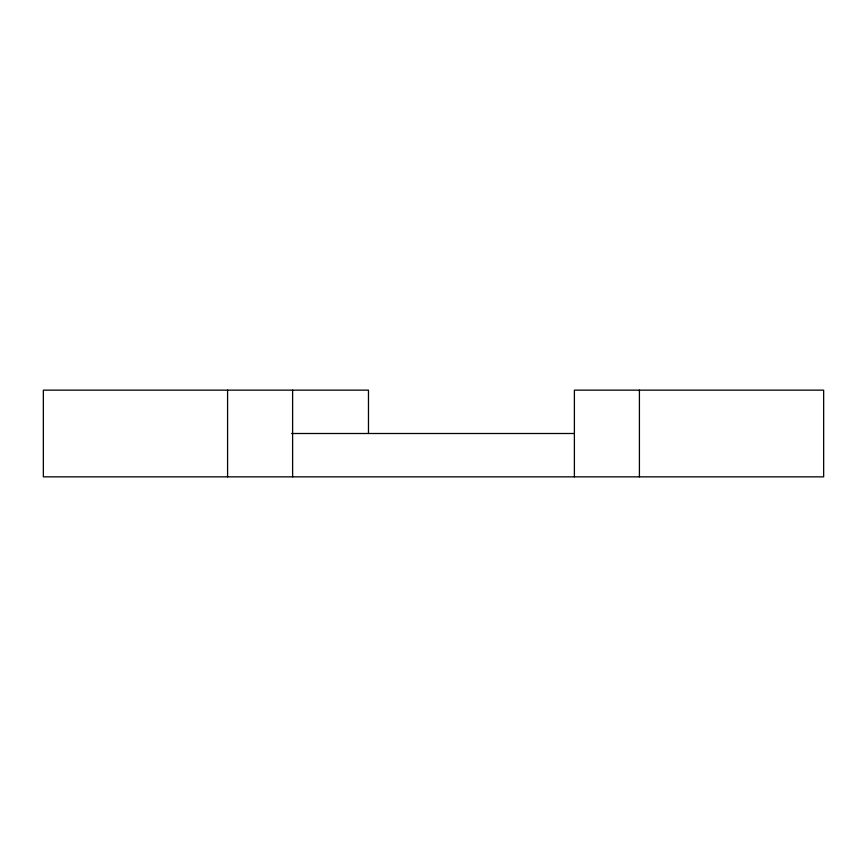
<?xml version="1.0" encoding="UTF-8"?>
<svg xmlns="http://www.w3.org/2000/svg" width="867" height="867" viewBox="0 0 867 867"><rect width="100%" height="100%" fill="white"/><g stroke="black" fill="none" stroke-linecap="round" stroke-linejoin="round"><path stroke-width="1.3" d="M291.626 433.5L574.388 433.5M639.413 390.15L639.413 476.85M574.388 476.85L574.388 390.15L823.65 390.15L823.65 476.85L43.35 476.85L43.35 390.15L368.475 390.15L368.475 433.5M292.613 390.15L292.613 476.85M227.588 390.15L227.588 476.85"/></g></svg>
